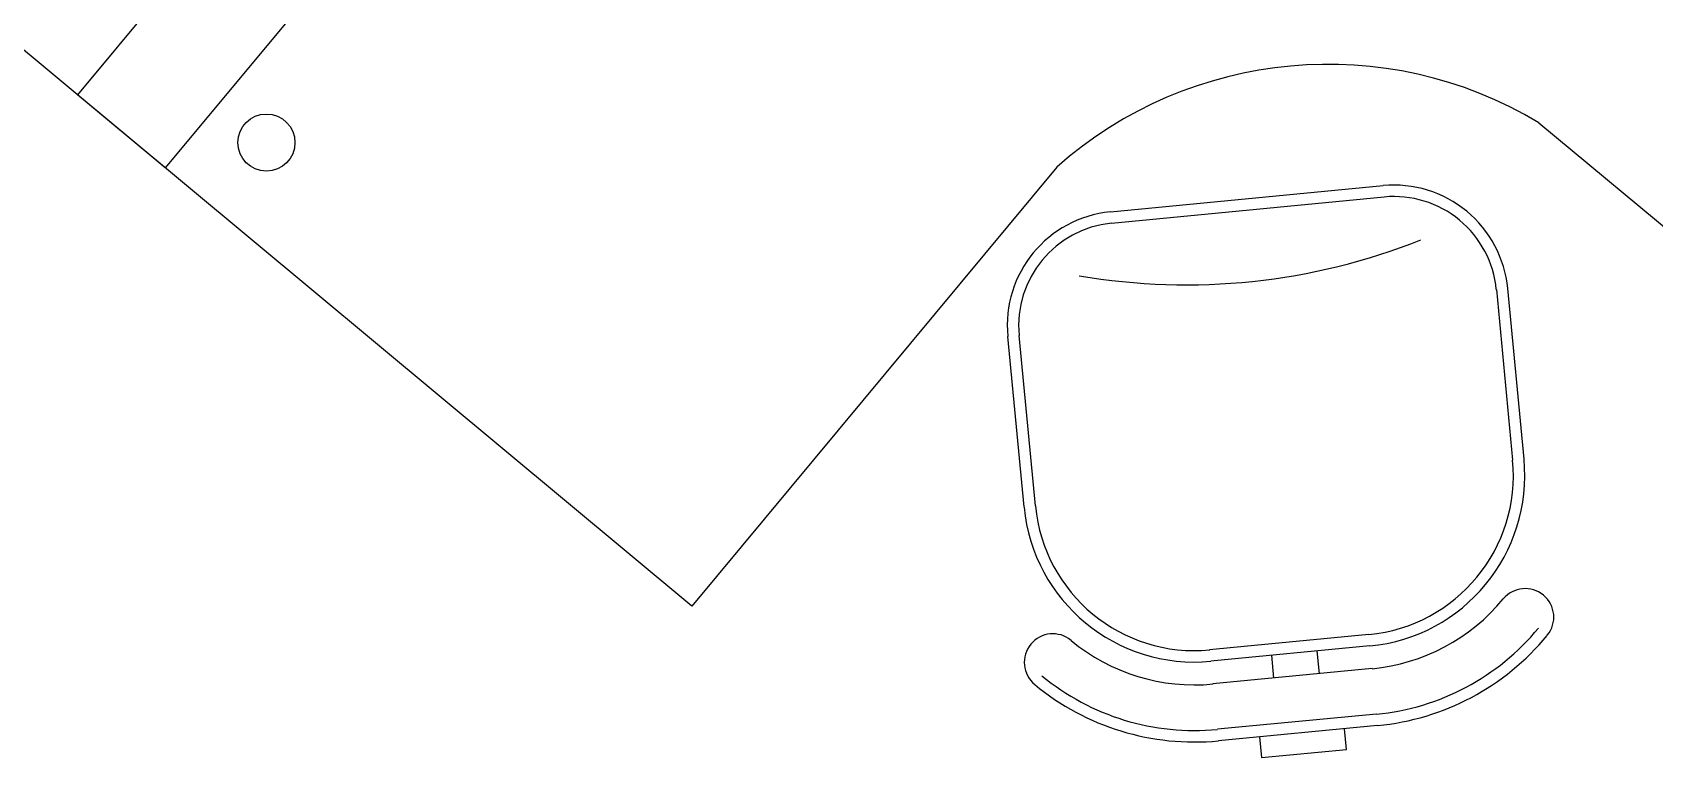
# Model space of a CAD drawing. Header units: millimetres. Extents: x 0 to 86.4, y -30.6 to 19.1.
# Drawn here: x 64.367 to 65.788, y -18.88 to -18.245 of the extents above; entities that cross this region are included whole.
import ezdxf

# ---------------------------------------------------------------- set-up
doc = ezdxf.new("R2010")
doc.units = ezdxf.units.MM
doc.layers.add('ar-mobiliário 2012', color=2, linetype='Continuous')

# ---------------------------------------------------------------- blocks, each defined once
blk = doc.blocks.new('2 ESTACOES VERTOCAL')
at = {"color": 1}
for p, q in [((8.885, 12.4899), (8.885, 13.7899)), ((9.385, 12.49), (8.885, 12.4899)), ((9.145, 12.3146), (9.2506, 12.4211)), ((9.3779, 12.4216), (9.5483, 12.2526)), ((9.685, 12.19), (9.6851, 11.69)), ((9.5488, 12.1253), (9.4431, 12.0188)), ((9.2451, 12.0181), (9.1457, 12.1167)), ((9.1958, 11.9684), (9.0965, 12.067)), ((9.1766, 12.072), (9.1625, 12.0578)), ((9.205, 12.0438), (9.1909, 12.0296))]:
    blk.add_line(p, q, dxfattribs=at)
at = {"color": 2, "linetype": 'Continuous'}
for p, q in [((10.285, 13.1901), (8.885, 13.1899)), ((8.885, 13.0899), (8.885, 13.1899)), ((10.285, 13.0899), (8.885, 13.0899))]:
    blk.add_line(p, q, dxfattribs=at)
at = {"color": 2}
for p, q in [((9.1379, 12.3217), (9.2435, 12.4282)), ((9.3849, 12.4287), (9.5553, 12.2597)), ((9.2381, 12.011), (9.1387, 12.1096)), ((9.5559, 12.1183), (9.4502, 12.0118)), ((9.224, 11.9968), (9.1246, 12.0954)), ((9.1888, 11.9613), (9.0894, 12.0599)), ((9.1151, 12.0343), (9.1023, 12.0214)), ((9.1023, 12.0214), (9.1553, 11.9689)), ((9.1553, 11.9689), (9.1681, 11.9818))]:
    blk.add_line(p, q, dxfattribs=at)
at = {"color": 1, "linetype": 'Continuous'}
blk.add_circle((8.9587, 13.036), 0.025, dxfattribs=at)
at = {"color": 1}
for centre, radius, start, end in [((9.33, 12.135), 0.3592, 8.8143, 81.2007), ((9.3145, 12.3577), 0.09, 45.2287, 135.2287), ((9.8038, 12.6905), 0.5534, 209.9796, 241.5376), ((9.2443, 12.216), 0.14, 135.2287, 225.2287), ((9.4849, 12.1887), 0.09, 315.2287, 45.2287), ((9.2443, 12.216), 0.21, 180.2287, 225.2287), ((9.3437, 12.1174), 0.14, 225.2287, 315.2287), ((9.3437, 12.1174), 0.21, 225.2287, 270.2287)]:
    blk.add_arc(centre, radius, start, end, dxfattribs=at)
at = {"color": 2}
for centre, radius, start, end in [((9.3145, 12.3577), 0.1, 45.2287, 135.2287), ((9.2443, 12.216), 0.15, 135.2287, 225.2287), ((9.4849, 12.1887), 0.1, 315.2287, 45.2287), ((9.0494, 12.2153), 0.025, 0.2287, 180.2287), ((9.2443, 12.216), 0.22, 180.2287, 225.2287), ((9.2443, 12.216), 0.17, 180.2287, 225.2287), ((9.3437, 12.1174), 0.15, 225.2287, 315.2287), ((9.3437, 12.1174), 0.17, 225.2287, 270.2287), ((9.3437, 12.1174), 0.22, 225.2287, 270.2287), ((9.3445, 11.9224), 0.025, 270.2287, 90.2287)]:
    blk.add_arc(centre, radius, start, end, dxfattribs=at)

msp = doc.modelspace()

# ---------------------------------------------------------------- block references
at = {"layer": 'ar-mobiliário 2012', "rotation": 50.24913612198301}
msp.add_blockref('2 ESTACOES VERTOCAL', (68.8658, -33.5654), dxfattribs=at)

doc.saveas('drawing.dxf')
